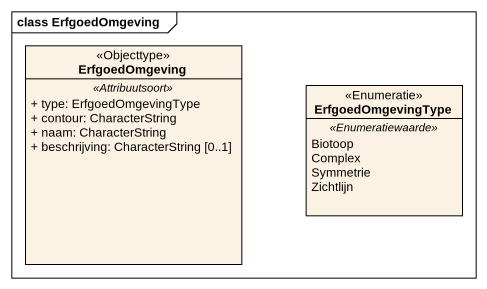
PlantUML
@startuml
mainframe class ErfgoedOmgeving
hide circle
hide empty members
skinparam classAttributeIconSize 0
class ErfgoedOmgeving <<Objecttype>> {
  .. <<Attribuutsoort>> ..
  + type: ErfgoedOmgevingType
  + contour: CharacterString
  + naam: CharacterString
  + beschrijving: CharacterString [0..1]
}
enum ErfgoedOmgevingType <<Enumeratie>> {
  .. <<Enumeratiewaarde>> ..
  Biotoop
  Complex
  Symmetrie
  Zichtlijn
}
@enduml
